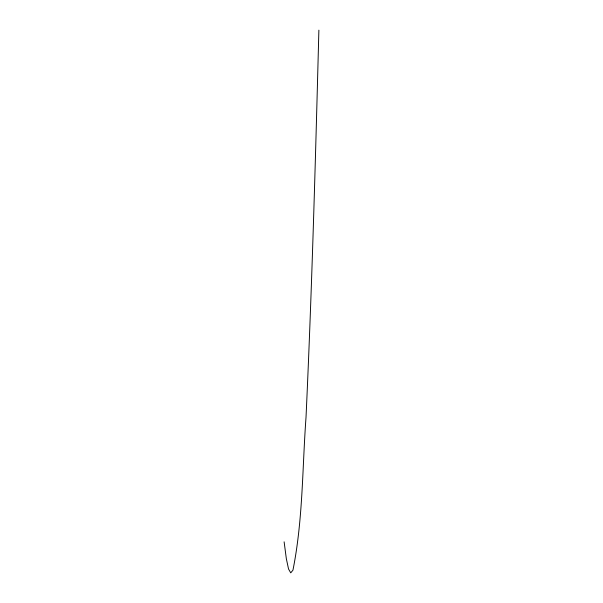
<?xml version="1.0" encoding="UTF-8"?>
<svg xmlns="http://www.w3.org/2000/svg" width="603" height="603" viewBox="0 0 603 603"><rect width="100%" height="100%" fill="white"/><g stroke="black" fill="none" stroke-linecap="round" stroke-linejoin="round"><path stroke-width="0.9" d="M318.881 30.15C315.497 159.245 311.992 288.347 306.015 417.351C302.276 468.252 303.007 519.982 292.945 570.167L290.744 572.85L288.543 569.021L286.335 558.68L284.119 541.833"/></g></svg>
